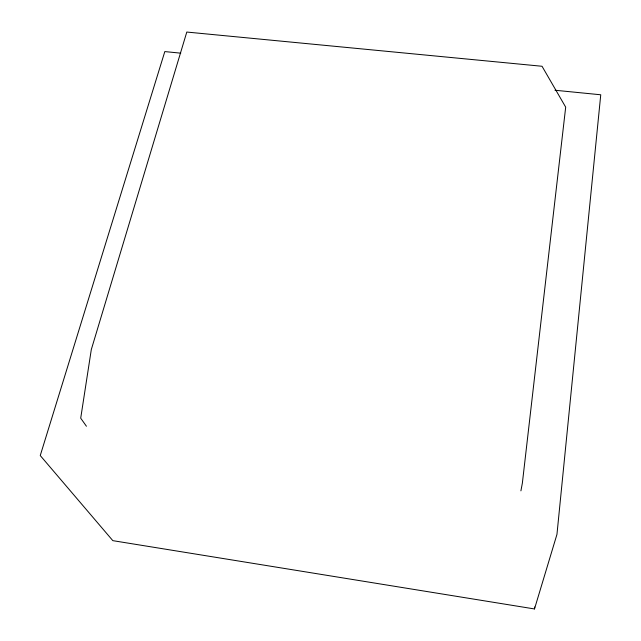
<?xml version="1.0" encoding="UTF-8"?>
<svg xmlns="http://www.w3.org/2000/svg" width="641" height="641" viewBox="0 0 641 641"><rect width="100%" height="100%" fill="white"/><g stroke="black" fill="none" stroke-linecap="round" stroke-linejoin="round"><path stroke-width="0.96" d="M180.754 53.163L164.817 51.584L40.247 455.543L112.832 540.651L534.49 608.95L534.706 606.963M520.909 490.854L522.367 483.098L565.691 107.151L542.038 66.271L186.795 32.05L91.302 349.585L80.71 418.18L86.431 426.249M534.49 608.95L556.957 534.37L600.753 94.78L554.994 90.245"/></g></svg>
